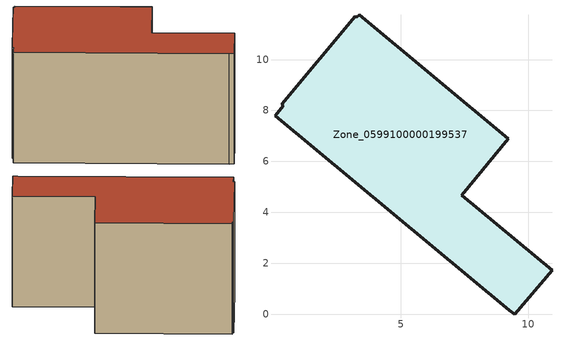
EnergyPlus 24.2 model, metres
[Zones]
Zone_0599100000199537
 floor ground (C_G): 0.38,8.18 0.33,8.25 3.21,11.71 3.27,11.65 3.36,11.76 9.22,6.88 7.39,4.68 10.93,1.73 9.48,0 9.26,0.17 0.06,7.8 z0
 wall outside (C_F): 9.26,0.17 9.48,0 10.93,1.73 7.39,4.68 9.22,6.88 3.36,11.76 3.27,11.65 3.21,11.71 0.33,8.25 0.38,8.18 0.06,7.8 9.26,0.17 z0:7.05
 roof outside (C_R): 0.38,8.18 0.06,7.8 9.26,0.17 9.48,0 10.93,1.73 7.39,4.68 9.22,6.88 3.36,11.76 3.27,11.65 3.21,11.71 0.33,8.25 z7.05
[BUILDING]
Pand.0599100000199537: North Axis=0; Terrain=City; Loads Convergence Tolerance Value=0.04; Temperature Convergence Tolerance Value=0.4; Solar Distribution=FullExterior; Maximum Number of Warmup Days=25; Minimum Number of Warmup Days=1
[Site:Location]
Rotterdam.The.Hague.AP_ZH_NLD Design_Conditions: Latitude=51.96; Longitude=4.45; Time Zone=1; Elevation=-4.5
[SITE:GROUNDTEMPERATURE:BUILDINGSURFACE]
18, 18, 18, 18, 18, 18, 18, 18, 18, 18, 18, 18
[MATERIAL] Thermal Absorptance=0.9; Solar Absorptance=0.7; Visible Absorptance=0.7
Name | Roughness | Thickness | Conductivity | Density | Specific Heat
G.TI.1946 | MediumSmooth | 0.15 | 1 | 540 | 1210
F.TI.1946 | Rough | 0.3 | 0.857143 | 1920 | 840
R.TI.1946 | MediumRough | 0.2 | 0.1 | 1500 | 1000
[CONSTRUCTION]
C_G: G.TI.1946
C_F: F.TI.1946
C_R: R.TI.1946
[ZONE]
Zone_0599100000199537: Type=1; Multiplier=1; Ceiling Height=Autocalculate; Volume=Autocalculate; Floor Area=autocalculate; Part of Total Floor Area=Yes
[ZONEINFILTRATION:DESIGNFLOWRATE]
Infil_Zone_0599100000199537: Zone or ZoneList or Space or SpaceList=Zone_0599100000199537; Schedule=AlwaysOn; Design Flow Rate Calculation Method=Flow/Area; Flow Rate per Floor Area=0.003; Constant Term Coefficient=1; Temperature Term Coefficient=0; Velocity Term Coefficient=0; Velocity Squared Term Coefficient=0
[HVACTEMPLATE:ZONE:IDEALLOADSAIRSYSTEM]
Zone_0599100000199537: Maximum Heating Supply Air Temperature=50; Minimum Cooling Supply Air Temperature=13; Maximum Heating Supply Air Humidity Ratio=0.0156; Minimum Cooling Supply Air Humidity Ratio=0.0077; Heating Limit=NoLimit; Cooling Limit=NoLimit; Dehumidification Control Type=ConstantSensibleHeatRatio; Cooling Sensible Heat Ratio=0.7; Dehumidification Setpoint=60; Humidification Control Type=None; Humidification Setpoint=30; Outdoor Air Method=None; Outdoor Air Flow Rate per Person=0.00944; Outdoor Air Flow Rate per Zone Floor Area=0; Outdoor Air Flow Rate per Zone=0; Demand Controlled Ventilation Type=None; Outdoor Air Economizer Type=NoEconomizer; Heat Recovery Type=None; Sensible Heat Recovery Effectiveness=0.7; Latent Heat Recovery Effectiveness=0.65
[ZONECONTROL:THERMOSTAT]
ThermostatControl_Zone_0599100000199537: Zone or ZoneList=Zone_0599100000199537; Control Type Schedule=DualSetpointControlType; Control 1=Thermostat_Zone_0599100000199537; Temperature Difference Between Cutout And Setpoint=0
[THERMOSTATSETPOINT:DUALSETPOINT]
Thermostat_Zone_0599100000199537: Heating Setpoint Temperature Schedule=HeatingSetpoint_Zone_0599100000199537; Cooling Setpoint Temperature Schedule=CoolingSetpoint_Zone_0599100000199537
[SCHEDULE:COMPACT]
HeatingSetpoint_Zone_0599100000199537: Through: 12/31, For: AllDays, Until: 24:00, 21
CoolingSetpoint_Zone_0599100000199537: Through: 12/31, For: AllDays, Until: 24:00, 24
DualSetpointControlType: Through: 12/31, For: AllDays, Until: 24:00, 4
AlwaysOn: Through: 12/31, For: AllDays, Until: 24:00, 1
